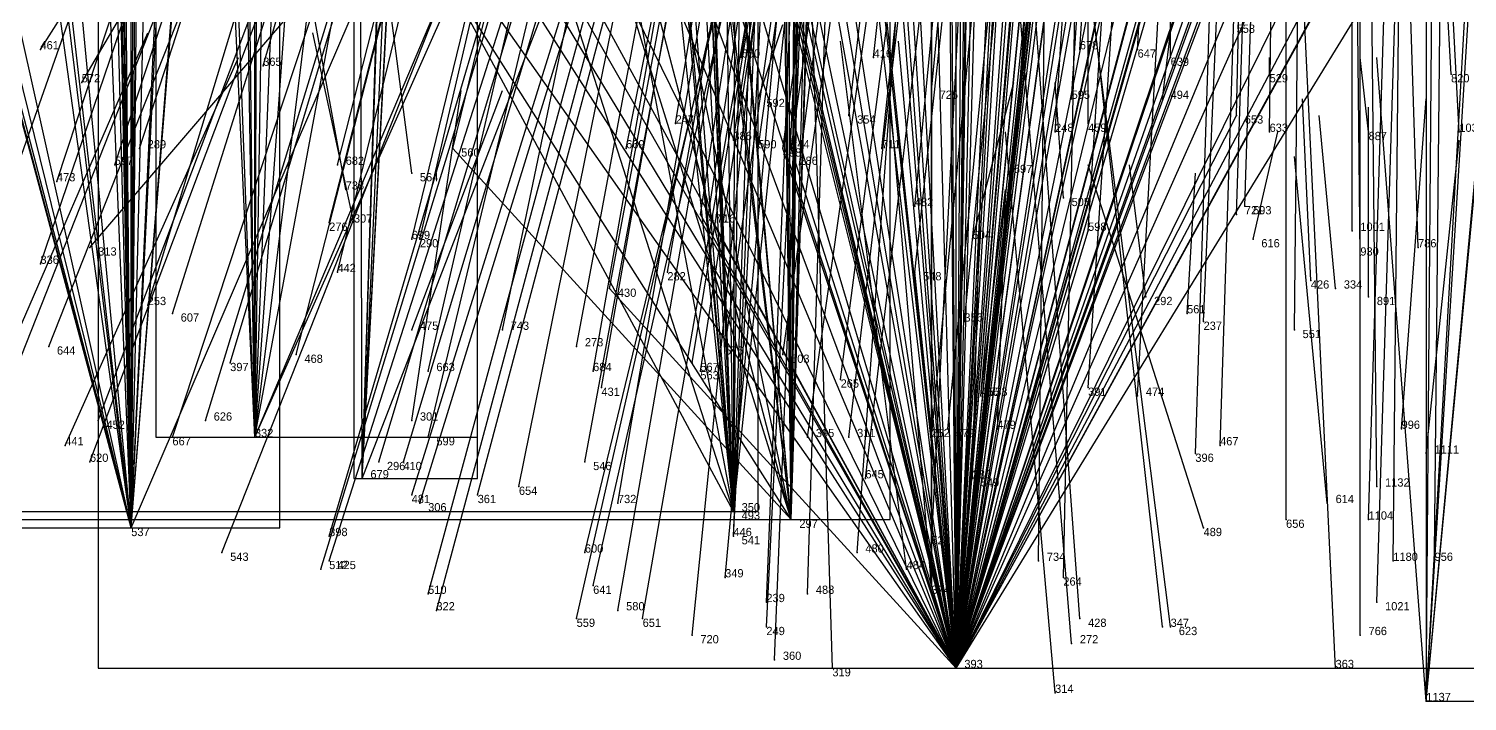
# Model space of a CAD drawing. Extents: x -0.5 to 0.59, y -0.5 to 0.59.
# Drawn here: x -0.1534 to 0.021, y -0.5 to -0.4185 of the extents above; entities that cross this region are included whole.
import ezdxf

# ---------------------------------------------------------------- set-up
doc = ezdxf.new("R2010")
doc.units = 0
for name, color, linetype in [('Clients', 3, 'CONTINUOUS'), ('Facilities', 3, 'CONTINUOUS'), ('Facilities_lines', 3, 'CONTINUOUS'), ('Min_max_boxes', 1, 'CONTINUOUS'), ('Normals', 1, 'CONTINUOUS'), ('Source_points', 5, 'CONTINUOUS'), ('Text', 3, 'CONTINUOUS')]:
    doc.layers.add(name, color=color, linetype=linetype)

msp = doc.modelspace()

# ---------------------------------------------------------------- linework, layer by layer
at = {"layer": 'Clients', "color": 5}
for p in [(-0.007, -0.429, -1.073), (-0.102, -0.433, -1.113), (-0.062, -0.433, -1.094), (-0.061, -0.433, -1.093), (-0.072, -0.441, -1.118), (-0.071, -0.441, -1.117), (-0.025, -0.443, -1.108), (-0.046, -0.448, -1.127), (-0.083, -0.45, -1.144)]:
    msp.add_point(p, dxfattribs=at)
at = {"layer": 'Facilities', "color": 3}
for p in [(-0.152, -0.421, -1.25), (-0.026, -0.421, -1.054), (-0.019, -0.421, -1.054), (-0.125, -0.423, -1.102), (-0.067, -0.422, -1.068), (-0.051, -0.422, -1.062), (-0.015, -0.422, -1.25), (-0.147, -0.425, -1.25), (-0.003, -0.424, -1.25), (0.019, -0.424, -1.061), (-0.065, -0.427, -1.25), (-0.044, -0.426, -1.071), (-0.027, -0.427, -1.069), (-0.016, -0.427, -1.25), (-0.075, -0.43, -1.091), (-0.054, -0.429, -1.081), (-0.025, -0.43, -1.25), (-0.068, -0.432, -1.093), (-0.029, -0.431, -1.079), (-0.003, -0.431, -1.077), (0.009, -0.431, -1.25), (0.02, -0.431, -1.078), (-0.14, -0.433, -1.137), (-0.081, -0.433, -1.101), (-0.065, -0.433, -1.094), (-0.05, -0.433, -1.089), (-0.143, -0.435, -1.145), (-0.116, -0.435, -1.125), (-0.06, -0.435, -1.097), (-0.034, -0.435, -1.092), (-0.15, -0.437, -1.155), (-0.107, -0.436, -1.25), (-0.115, -0.438, -1.25), (-0.028, -0.439, -1.25), (-0.046, -0.44, -1.105), (-0.007, -0.441, -1.102), (-0.006, -0.44, -1.101), (-0.117, -0.442, -1.144), (-0.114, -0.442, -1.25), (-0.107, -0.444, -1.142), (-0.106, -0.444, -1.142), (-0.039, -0.444, -1.25), (-0.005, -0.444, -1.25), (0.007, -0.443, -1.107), (-0.146, -0.445, -1.25), (0.008, -0.446, -1.114), (0.015, -0.445, -1.113), (-0.152, -0.447, -1.18), (-0.116, -0.448, -1.157), (-0.076, -0.448, -1.137), (0.002, -0.449, -1.25), (-0.018, -0.451, -1.25), (0.005, -0.45, -1.25), (0.009, -0.451, -1.25), (-0.139, -0.452, -1.182), (-0.136, -0.453, -1.182), (-0.013, -0.453, -1.25), (-0.107, -0.455, -1.25), (-0.096, -0.455, -1.162), (-0.04, -0.454, -1.139), (-0.011, -0.454, -1.136), (0, -0.455, -1.138), (-0.151, -0.457, -1.204), (-0.121, -0.458, -1.184), (-0.087, -0.457, -1.163), (-0.069, -0.457, -1.156), (-0.062, -0.458, -1.156), (-0.129, -0.459, -1.193), (-0.105, -0.46, -1.178), (-0.085, -0.46, -1.169), (-0.073, -0.459, -1.162), (-0.072, -0.46, -1.165), (-0.084, -0.462, -1.174), (-0.055, -0.461, -1.161), (-0.025, -0.462, -1.157), (-0.038, -0.463, -1.25), (-0.038, -0.463, -1.161), (-0.019, -0.463, -1.158), (-0.145, -0.466, -1.221), (-0.132, -0.466, -1.21), (-0.107, -0.466, -1.25), (-0.042, -0.467, -1.173), (-0.036, -0.467, -1.25), (0.013, -0.467, -1.25), (-0.149, -0.469, -1.25), (-0.136, -0.468, -1.22), (-0.126, -0.468, -1.25), (-0.105, -0.468, -1.2), (-0.059, -0.468, -1.179), (-0.054, -0.468, -1.176), (-0.044, -0.468, -1.174), (-0.009, -0.469, -1.173), (-0.012, -0.47, -1.176), (0.016, -0.47, -1.25), (-0.146, -0.471, -1.232), (-0.111, -0.471, -1.211), (-0.108, -0.471, -1.209), (-0.086, -0.471, -1.198), (-0.039, -0.472, -1.185), (-0.113, -0.473, -1.25), (-0.094, -0.474, -1.209), (-0.052, -0.473, -1.189), (-0.039, -0.473, -1.25), (0.01, -0.474, -1.184), (-0.107, -0.475, -1.219), (-0.106, -0.476, -1.22), (-0.099, -0.475, -1.213), (-0.082, -0.476, -1.207), (0.004, -0.476, -1.25), (-0.068, -0.477, -1.25), (-0.068, -0.477, -1.205), (-0.141, -0.479, -1.249), (-0.061, -0.478, -1.25), (-0.011, -0.479, -1.25), (-0.001, -0.478, -1.195), (0.009, -0.478, -1.195), (-0.117, -0.48, -1.235), (-0.068, -0.48, -1.211), (-0.068, -0.48, -1.212), (-0.044, -0.481, -1.207), (-0.13, -0.482, -1.248), (-0.117, -0.483, -1.244), (-0.086, -0.482, -1.224), (-0.053, -0.482, -1.212), (-0.031, -0.483, -1.21), (0.012, -0.483, -1.207), (0.017, -0.482, -1.207), (-0.118, -0.484, -1.25), (-0.047, -0.484, -1.25), (-0.085, -0.486, -1.25), (-0.069, -0.485, -1.224), (-0.044, -0.486, -1.25), (-0.028, -0.485, -1.215), (-0.105, -0.487, -1.246), (-0.064, -0.488, -1.25), (-0.059, -0.487, -1.226), (0.01, -0.488, -1.221), (-0.104, -0.489, -1.25), (-0.082, -0.489, -1.239), (-0.087, -0.49, -1.246), (-0.079, -0.49, -1.25), (-0.064, -0.491, -1.25), (-0.026, -0.49, -1.227), (-0.016, -0.491, -1.228), (-0.015, -0.491, -1.229), (-0.073, -0.492, -1.244), (-0.027, -0.493, -1.233), (0.008, -0.492, -1.23), (-0.063, -0.495, -1.246), (-0.056, -0.496, -1.249), (-0.041, -0.496, -1.25), (0.005, -0.496, -1.24), (-0.029, -0.499, -1.249), (0.016, -0.5, -1.25)]:
    msp.add_point(p, dxfattribs=at)
at = {"layer": 'Facilities_lines', "color": 3}
for p, q in [((-0.061, -0.478, -1.25), (-0.059, -0.076, -1.25)), ((-0.061, -0.478, -1.25), (-0.049, -0.099, -1.25)), ((-0.113, -0.473, -1.25), (-0.114, -0.121, -1.25)), ((-0.041, -0.496, -1.25), (0.002, -0.124, -1.25)), ((-0.126, -0.468, -1.25), (-0.13, -0.127, -1.25)), ((-0.141, -0.479, -1.249), (-0.141, -0.129, -1.25)), ((-0.061, -0.478, -1.25), (-0.052, -0.128, -1.25)), ((-0.041, -0.496, -1.25), (-0.024, -0.129, -1.25)), ((-0.041, -0.496, -1.25), (-0.001, -0.132, -1.25)), ((-0.068, -0.477, -1.25), (-0.067, -0.135, -1.25)), ((-0.061, -0.478, -1.25), (-0.064, -0.137, -1.25)), ((-0.041, -0.496, -1.25), (-0.006, -0.137, -1.25)), ((-0.041, -0.496, -1.25), (-0.006, -0.138, -1.25)), ((-0.126, -0.468, -1.25), (-0.138, -0.151, -1.25)), ((-0.041, -0.496, -1.25), (0.006, -0.15, -1.25)), ((-0.068, -0.477, -1.25), (-0.085, -0.159, -1.25)), ((-0.113, -0.473, -1.25), (-0.103, -0.165, -1.25)), ((-0.126, -0.468, -1.25), (-0.125, -0.167, -1.25)), ((-0.041, -0.496, -1.25), (-0.004, -0.166, -1.25)), ((-0.044, -0.486, -1.25), (-0.044, -0.169, -1.25)), ((-0.041, -0.496, -1.25), (-0.023, -0.176, -1.25)), ((-0.141, -0.479, -1.249), (-0.14, -0.177, -1.25)), ((-0.113, -0.473, -1.25), (-0.1, -0.18, -1.25)), ((-0.041, -0.496, -1.25), (-0.034, -0.18, -1.25)), ((-0.141, -0.479, -1.249), (-0.139, -0.19, -1.25)), ((-0.068, -0.477, -1.25), (-0.08, -0.191, -1.25)), ((-0.068, -0.477, -1.25), (-0.078, -0.195, -1.25)), ((-0.041, -0.496, -1.25), (-0.01, -0.2, -1.25)), ((-0.141, -0.479, -1.249), (-0.145, -0.202, -1.25)), ((-0.061, -0.478, -1.25), (-0.059, -0.205, -1.25)), ((-0.041, -0.496, -1.25), (-0.039, -0.205, -1.25)), ((-0.126, -0.468, -1.25), (-0.138, -0.208, -1.25)), ((-0.061, -0.478, -1.25), (-0.058, -0.208, -1.25)), ((-0.041, -0.496, -1.25), (-0.005, -0.208, -1.25)), ((-0.113, -0.473, -1.25), (-0.099, -0.211, -1.25)), ((-0.041, -0.496, -1.25), (-0.041, -0.211, -1.25)), ((-0.126, -0.468, -1.25), (-0.122, -0.214, -1.25)), ((-0.068, -0.477, -1.25), (-0.091, -0.214, -1.25)), ((-0.068, -0.477, -1.25), (-0.078, -0.214, -1.25)), ((-0.041, -0.496, -1.25), (-0.037, -0.214, -1.25)), ((-0.061, -0.478, -1.25), (-0.053, -0.215, -1.25)), ((0.016, -0.5, -1.25), (0.032, -0.215, -1.25)), ((-0.126, -0.468, -1.25), (-0.126, -0.217, -1.25)), ((-0.113, -0.473, -1.25), (-0.105, -0.217, -1.25)), ((-0.068, -0.477, -1.25), (-0.079, -0.218, -1.25)), ((-0.061, -0.478, -1.25), (-0.062, -0.218, -1.25)), ((-0.126, -0.468, -1.25), (-0.13, -0.222, -1.25)), ((0.016, -0.5, -1.25), (0.033, -0.223, -1.25)), ((-0.041, -0.496, -1.25), (-0.035, -0.225, -1.25)), ((-0.141, -0.479, -1.249), (-0.146, -0.227, -1.25)), ((-0.113, -0.473, -1.25), (-0.1, -0.227, -1.25)), ((-0.141, -0.479, -1.249), (-0.151, -0.229, -1.25)), ((-0.068, -0.477, -1.25), (-0.087, -0.229, -1.25)), ((-0.068, -0.477, -1.25), (-0.065, -0.229, -1.25)), ((-0.041, -0.496, -1.25), (-0.041, -0.231, -1.25)), ((0.016, -0.5, -1.25), (0.041, -0.231, -1.25)), ((-0.126, -0.468, -1.25), (-0.109, -0.232, -1.25)), ((-0.068, -0.477, -1.25), (-0.071, -0.235, -1.25)), ((-0.141, -0.479, -1.249), (-0.141, -0.237, -1.25)), ((-0.068, -0.477, -1.25), (-0.09, -0.236, -1.25)), ((-0.141, -0.479, -1.249), (-0.144, -0.24, -1.25)), ((-0.126, -0.468, -1.25), (-0.117, -0.239, -1.25)), ((-0.068, -0.477, -1.25), (-0.093, -0.24, -1.25)), ((-0.141, -0.479, -1.249), (-0.13, -0.241, -1.25)), ((0.016, -0.5, -1.25), (0.04, -0.246, -1.25)), ((-0.141, -0.479, -1.249), (-0.123, -0.249, -1.25)), ((-0.061, -0.478, -1.25), (-0.058, -0.249, -1.25)), ((0.016, -0.5, -1.25), (0.018, -0.248, -1.25)), ((-0.126, -0.468, -1.25), (-0.099, -0.251, -1.25)), ((-0.141, -0.479, -1.249), (-0.123, -0.254, -1.25)), ((-0.141, -0.479, -1.249), (-0.145, -0.256, -1.25)), ((-0.141, -0.479, -1.249), (-0.13, -0.256, -1.25)), ((-0.061, -0.478, -1.25), (-0.081, -0.256, -1.25)), ((-0.041, -0.496, -1.25), (0, -0.255, -1.25)), ((-0.061, -0.478, -1.25), (-0.081, -0.261, -1.25)), ((-0.041, -0.496, -1.25), (-0.024, -0.26, -1.25)), ((-0.141, -0.479, -1.249), (-0.143, -0.263, -1.25)), ((-0.141, -0.479, -1.249), (-0.136, -0.267, -1.25)), ((-0.041, -0.496, -1.25), (-0.043, -0.267, -1.25)), ((-0.068, -0.477, -1.25), (-0.107, -0.27, -1.25)), ((-0.061, -0.478, -1.25), (-0.104, -0.269, -1.25)), ((-0.041, -0.496, -1.25), (0.019, -0.269, -1.25)), ((-0.041, -0.496, -1.25), (-0.027, -0.27, -1.25)), ((-0.041, -0.496, -1.25), (0.008, -0.27, -1.25)), ((-0.061, -0.478, -1.25), (-0.086, -0.272, -1.25)), ((-0.061, -0.478, -1.25), (-0.085, -0.272, -1.25)), ((-0.041, -0.496, -1.25), (-0.065, -0.271, -1.25)), ((-0.041, -0.496, -1.25), (-0.002, -0.277, -1.25)), ((-0.141, -0.479, -1.249), (-0.139, -0.279, -1.25)), ((-0.041, -0.496, -1.25), (0.035, -0.279, -1.25)), ((-0.041, -0.496, -1.25), (0.031, -0.281, -1.25)), ((-0.041, -0.496, -1.25), (0.039, -0.282, -1.25)), ((-0.041, -0.496, -1.25), (-0.077, -0.283, -1.25)), ((-0.041, -0.496, -1.25), (-0.03, -0.285, -1.25)), ((-0.141, -0.479, -1.249), (-0.184, -0.286, -1.25)), ((-0.141, -0.479, -1.249), (-0.146, -0.287, -1.25)), ((-0.068, -0.477, -1.25), (-0.129, -0.287, -1.25)), ((-0.041, -0.496, -1.25), (0.046, -0.286, -1.25)), ((-0.041, -0.496, -1.25), (0.038, -0.287, -1.25)), ((-0.041, -0.496, -1.25), (-0.025, -0.289, -1.25)), ((-0.141, -0.479, -1.249), (-0.159, -0.291, -1.25)), ((-0.041, -0.496, -1.25), (-0.09, -0.291, -1.25)), ((-0.041, -0.496, -1.25), (0.034, -0.29, -1.25)), ((-0.141, -0.479, -1.249), (-0.191, -0.292, -1.25)), ((-0.141, -0.479, -1.249), (-0.164, -0.292, -1.25)), ((-0.041, -0.496, -1.25), (0.003, -0.292, -1.25)), ((-0.041, -0.496, -1.25), (0.05, -0.292, -1.25)), ((-0.041, -0.496, -1.25), (-0.052, -0.294, -1.25)), ((-0.041, -0.496, -1.25), (-0.087, -0.296, -1.25)), ((-0.141, -0.479, -1.249), (-0.162, -0.297, -1.25)), ((-0.041, -0.496, -1.25), (-0.001, -0.297, -1.25)), ((-0.141, -0.479, -1.249), (-0.166, -0.299, -1.25)), ((-0.061, -0.478, -1.25), (-0.108, -0.299, -1.25)), ((-0.041, -0.496, -1.25), (-0.011, -0.3, -1.25)), ((-0.041, -0.496, -1.25), (-0.038, -0.301, -1.25)), ((-0.041, -0.496, -1.25), (-0.076, -0.303, -1.25)), ((-0.041, -0.496, -1.25), (0.013, -0.302, -1.25)), ((-0.041, -0.496, -1.25), (-0.019, -0.304, -1.25)), ((-0.041, -0.496, -1.25), (0.023, -0.306, -1.25)), ((-0.141, -0.479, -1.249), (-0.186, -0.307, -1.25)), ((-0.061, -0.478, -1.25), (-0.114, -0.308, -1.25)), ((-0.041, -0.496, -1.25), (-0.097, -0.308, -1.25)), ((-0.041, -0.496, -1.25), (-0.07, -0.308, -1.25)), ((-0.041, -0.496, -1.25), (0.005, -0.307, -1.25)), ((-0.041, -0.496, -1.25), (-0.086, -0.31, -1.25)), ((-0.041, -0.496, -1.25), (-0.041, -0.309, -1.25)), ((-0.041, -0.496, -1.25), (-0.021, -0.312, -1.25)), ((-0.068, -0.477, -1.25), (-0.156, -0.313, -1.25)), ((-0.041, -0.496, -1.25), (-0.061, -0.313, -1.25)), ((-0.041, -0.496, -1.25), (-0.101, -0.314, -1.25)), ((-0.041, -0.496, -1.25), (-0.012, -0.314, -1.25)), ((-0.041, -0.496, -1.25), (-0.026, -0.315, -1.25)), ((-0.041, -0.496, -1.25), (-0.108, -0.316, -1.25)), ((-0.041, -0.496, -1.25), (0.057, -0.317, -1.25)), ((-0.041, -0.496, -1.25), (-0.036, -0.318, -1.25)), ((-0.041, -0.496, -1.25), (-0.02, -0.319, -1.25)), ((-0.041, -0.496, -1.25), (-0.115, -0.32, -1.25)), ((-0.041, -0.496, -1.25), (-0.078, -0.32, -1.25)), ((-0.041, -0.496, -1.25), (-0.054, -0.322, -1.25)), ((-0.041, -0.496, -1.25), (-0.039, -0.322, -1.25)), ((-0.141, -0.479, -1.249), (-0.183, -0.323, -1.25)), ((-0.041, -0.496, -1.25), (-0.084, -0.324, -1.25)), ((-0.041, -0.496, -1.25), (-0.042, -0.324, -1.25)), ((-0.041, -0.496, -1.25), (0.053, -0.324, -1.25)), ((-0.061, -0.478, -1.25), (-0.158, -0.325, -1.25)), ((-0.041, -0.496, -1.25), (0.064, -0.325, -1.25)), ((-0.041, -0.496, -1.25), (-0.018, -0.327, -1.25)), ((-0.141, -0.479, -1.249), (-0.178, -0.329, -1.25)), ((-0.041, -0.496, -1.25), (0.046, -0.331, -1.25)), ((-0.041, -0.496, -1.25), (0.006, -0.331, -1.25)), ((-0.041, -0.496, -1.25), (-0.134, -0.333, -1.25)), ((-0.041, -0.496, -1.25), (-0.081, -0.333, -1.25)), ((-0.041, -0.496, -1.25), (0.017, -0.335, -1.25)), ((-0.041, -0.496, -1.25), (-0.127, -0.338, -1.25)), ((-0.041, -0.496, -1.25), (-0.119, -0.337, -1.25)), ((-0.041, -0.496, -1.25), (-0.136, -0.339, -1.25)), ((-0.041, -0.496, -1.25), (-0.051, -0.343, -1.25)), ((-0.041, -0.496, -1.25), (-0.007, -0.343, -1.25)), ((-0.041, -0.496, -1.25), (-0.075, -0.344, -1.25)), ((-0.041, -0.496, -1.25), (0.034, -0.344, -1.25)), ((-0.041, -0.496, -1.25), (-0.145, -0.348, -1.25)), ((-0.041, -0.496, -1.25), (-0.053, -0.348, -1.25)), ((-0.041, -0.496, -1.25), (-0.135, -0.349, -1.25)), ((-0.041, -0.496, -1.25), (0.002, -0.349, -1.25)), ((-0.041, -0.496, -1.25), (-0.041, -0.35, -1.25)), ((-0.041, -0.496, -1.25), (-0.058, -0.352, -1.25)), ((-0.041, -0.496, -1.25), (-0.045, -0.352, -1.25)), ((-0.041, -0.496, -1.25), (-0.007, -0.368, -1.25)), ((-0.041, -0.496, -1.25), (-0.007, -0.376, -1.25)), ((-0.126, -0.468, -1.25), (-0.116, -0.414, -1.074)), ((-0.126, -0.468, -1.25), (-0.104, -0.416, -1.072)), ((-0.041, -0.496, -1.25), (-0.007, -0.429, -1.073)), ((-0.061, -0.478, -1.25), (-0.102, -0.433, -1.113)), ((-0.041, -0.496, -1.25), (-0.062, -0.433, -1.094)), ((-0.041, -0.496, -1.25), (-0.061, -0.433, -1.093)), ((-0.041, -0.496, -1.25), (-0.072, -0.441, -1.118)), ((-0.041, -0.496, -1.25), (-0.071, -0.441, -1.117)), ((-0.041, -0.496, -1.25), (-0.025, -0.443, -1.108)), ((-0.041, -0.496, -1.25), (-0.046, -0.448, -1.127)), ((-0.041, -0.496, -1.25), (-0.083, -0.45, -1.144))]:
    msp.add_line(p, q, dxfattribs=at)
at = {"layer": 'Min_max_boxes', "color": 1}
for p, q in [((-0.049, -0.478, -1.25), (-0.049, -0.076, -1.25)), ((-0.049, -0.478, -1.113), (-0.049, -0.076, -1.113)), ((-0.114, -0.121, -1.25), (-0.114, -0.473, -1.25)), ((-0.114, -0.121, -1.25), (-0.114, -0.473, -1.25)), ((-0.099, -0.473, -1.25), (-0.099, -0.121, -1.25)), ((-0.099, -0.473, -1.25), (-0.099, -0.121, -1.25)), ((-0.145, -0.124, -1.25), (-0.145, -0.496, -1.25)), ((-0.145, -0.124, -1.073), (-0.145, -0.496, -1.073)), ((-0.138, -0.127, -1.25), (-0.138, -0.468, -1.25)), ((-0.138, -0.127, -1.072), (-0.138, -0.468, -1.072)), ((-0.099, -0.468, -1.25), (-0.099, -0.127, -1.25)), ((-0.099, -0.468, -1.072), (-0.099, -0.127, -1.072)), ((-0.123, -0.479, -1.25), (-0.123, -0.129, -1.25)), ((-0.123, -0.479, -1.249), (-0.123, -0.129, -1.249)), ((-0.065, -0.477, -1.25), (-0.065, -0.135, -1.25)), ((-0.065, -0.477, -1.25), (-0.065, -0.135, -1.25)), ((-0.044, -0.486, -1.25), (-0.044, -0.169, -1.25)), ((-0.044, -0.169, -1.25), (-0.044, -0.486, -1.25)), ((-0.044, -0.486, -1.25), (-0.044, -0.169, -1.25)), ((-0.044, -0.169, -1.25), (-0.044, -0.486, -1.25)), ((0.016, -0.215, -1.25), (0.016, -0.5, -1.25)), ((0.016, -0.215, -1.25), (0.016, -0.5, -1.25)), ((-0.138, -0.468, -1.25), (-0.099, -0.468, -1.25)), ((-0.138, -0.468, -1.072), (-0.099, -0.468, -1.072)), ((-0.138, -0.468, -1.25), (-0.138, -0.468, -1.072)), ((-0.099, -0.468, -1.25), (-0.099, -0.468, -1.072)), ((-0.114, -0.473, -1.25), (-0.099, -0.473, -1.25)), ((-0.114, -0.473, -1.25), (-0.099, -0.473, -1.25)), ((-0.114, -0.473, -1.25), (-0.114, -0.473, -1.25)), ((-0.099, -0.473, -1.25), (-0.099, -0.473, -1.25)), ((-0.156, -0.477, -1.25), (-0.065, -0.477, -1.25)), ((-0.156, -0.477, -1.25), (-0.065, -0.477, -1.25)), ((-0.065, -0.477, -1.25), (-0.065, -0.477, -1.25)), ((-0.191, -0.479, -1.25), (-0.123, -0.479, -1.25)), ((-0.191, -0.479, -1.249), (-0.123, -0.479, -1.249)), ((-0.158, -0.478, -1.25), (-0.049, -0.478, -1.25)), ((-0.158, -0.478, -1.113), (-0.049, -0.478, -1.113)), ((-0.123, -0.479, -1.25), (-0.123, -0.479, -1.249)), ((-0.049, -0.478, -1.25), (-0.049, -0.478, -1.113)), ((-0.044, -0.486, -1.25), (-0.044, -0.486, -1.25)), ((-0.044, -0.486, -1.25), (-0.044, -0.486, -1.25)), ((-0.044, -0.486, -1.25), (-0.044, -0.486, -1.25)), ((-0.044, -0.486, -1.25), (-0.044, -0.486, -1.25)), ((-0.145, -0.496, -1.25), (0.064, -0.496, -1.25)), ((-0.145, -0.496, -1.073), (0.064, -0.496, -1.073)), ((-0.145, -0.496, -1.25), (-0.145, -0.496, -1.073)), ((0.016, -0.5, -1.25), (0.041, -0.5, -1.25)), ((0.016, -0.5, -1.25), (0.041, -0.5, -1.25)), ((0.016, -0.5, -1.25), (0.016, -0.5, -1.25))]:
    msp.add_line(p, q, dxfattribs=at)
at = {"layer": 'Normals', "color": 1}
for p, q in [((-0.026, -0.421, -1.054), (-0.02, -0.328, -1.092)), ((-0.019, -0.421, -1.054), (-0.014, -0.329, -1.092)), ((-0.067, -0.422, -1.068), (-0.054, -0.33, -1.106)), ((-0.051, -0.422, -1.062), (-0.041, -0.33, -1.1)), ((0.019, -0.424, -1.061), (0.014, -0.331, -1.098)), ((-0.125, -0.423, -1.102), (-0.099, -0.333, -1.139)), ((-0.044, -0.426, -1.071), (-0.035, -0.334, -1.109)), ((-0.027, -0.427, -1.069), (-0.021, -0.334, -1.106)), ((-0.007, -0.429, -1.073), (-0.005, -0.336, -1.109)), ((-0.075, -0.43, -1.091), (-0.06, -0.338, -1.128)), ((-0.054, -0.429, -1.081), (-0.043, -0.337, -1.119)), ((-0.029, -0.431, -1.079), (-0.023, -0.338, -1.117)), ((-0.003, -0.431, -1.077), (-0.002, -0.338, -1.114)), ((0.02, -0.431, -1.078), (0.015, -0.338, -1.115)), ((-0.068, -0.432, -1.093), (-0.054, -0.34, -1.13)), ((-0.05, -0.433, -1.089), (-0.04, -0.34, -1.126)), ((-0.065, -0.433, -1.094), (-0.052, -0.341, -1.131)), ((-0.062, -0.433, -1.094), (-0.049, -0.341, -1.131)), ((-0.061, -0.433, -1.093), (-0.048, -0.341, -1.13)), ((-0.102, -0.433, -1.113), (-0.08, -0.343, -1.15)), ((-0.081, -0.433, -1.101), (-0.063, -0.342, -1.139)), ((-0.06, -0.435, -1.097), (-0.048, -0.343, -1.134)), ((-0.034, -0.435, -1.092), (-0.027, -0.343, -1.129)), ((-0.14, -0.433, -1.137), (-0.111, -0.344, -1.174)), ((-0.116, -0.435, -1.125), (-0.093, -0.345, -1.162)), ((-0.143, -0.435, -1.145), (-0.114, -0.347, -1.182)), ((-0.046, -0.44, -1.105), (-0.037, -0.347, -1.142)), ((-0.006, -0.44, -1.101), (-0.003, -0.347, -1.138)), ((-0.007, -0.441, -1.102), (-0.004, -0.348, -1.138)), ((-0.15, -0.437, -1.155), (-0.121, -0.349, -1.193)), ((-0.072, -0.441, -1.118), (-0.058, -0.35, -1.155)), ((-0.071, -0.441, -1.117), (-0.057, -0.349, -1.154)), ((-0.025, -0.443, -1.108), (-0.019, -0.35, -1.145)), ((0.007, -0.443, -1.107), (0.007, -0.35, -1.144)), ((-0.117, -0.442, -1.144), (-0.094, -0.352, -1.181)), ((0.015, -0.445, -1.113), (0.012, -0.352, -1.149)), ((0.008, -0.446, -1.114), (0.007, -0.353, -1.151)), ((-0.107, -0.444, -1.142), (-0.085, -0.354, -1.179)), ((-0.106, -0.444, -1.142), (-0.085, -0.354, -1.18)), ((-0.076, -0.448, -1.137), (-0.06, -0.357, -1.174)), ((-0.046, -0.448, -1.127), (-0.036, -0.356, -1.164)), ((-0.16, -0.45, -1.195), (-0.128, -0.359, -1.218)), ((-0.152, -0.447, -1.18), (-0.122, -0.359, -1.217)), ((-0.116, -0.448, -1.157), (-0.094, -0.358, -1.194)), ((-0.083, -0.45, -1.144), (-0.066, -0.359, -1.181)), ((-0.04, -0.454, -1.139), (-0.031, -0.362, -1.176)), ((-0.011, -0.454, -1.136), (-0.007, -0.361, -1.173)), ((0, -0.455, -1.138), (0.001, -0.362, -1.175)), ((-0.139, -0.452, -1.182), (-0.112, -0.363, -1.218)), ((-0.136, -0.453, -1.182), (-0.108, -0.364, -1.219)), ((-0.096, -0.455, -1.162), (-0.077, -0.364, -1.2)), ((-0.151, -0.457, -1.204), (-0.115, -0.366, -1.225)), ((-0.087, -0.457, -1.163), (-0.07, -0.366, -1.2)), ((-0.069, -0.457, -1.156), (-0.056, -0.365, -1.193)), ((-0.062, -0.458, -1.156), (-0.049, -0.367, -1.194)), ((-0.129, -0.459, -1.193), (-0.102, -0.369, -1.225)), ((-0.121, -0.458, -1.184), (-0.098, -0.368, -1.222)), ((-0.105, -0.46, -1.178), (-0.084, -0.369, -1.216)), ((-0.085, -0.46, -1.169), (-0.069, -0.369, -1.207)), ((-0.073, -0.459, -1.162), (-0.058, -0.368, -1.2)), ((-0.072, -0.46, -1.165), (-0.058, -0.369, -1.203)), ((-0.055, -0.461, -1.161), (-0.043, -0.369, -1.199)), ((-0.132, -0.466, -1.21), (-0.103, -0.371, -1.225)), ((-0.084, -0.462, -1.174), (-0.068, -0.371, -1.211)), ((-0.038, -0.463, -1.161), (-0.03, -0.37, -1.198)), ((-0.025, -0.462, -1.157), (-0.019, -0.37, -1.194)), ((-0.019, -0.463, -1.158), (-0.014, -0.37, -1.195)), ((-0.145, -0.466, -1.221), (-0.11, -0.373, -1.224)), ((-0.136, -0.468, -1.22), (-0.105, -0.374, -1.227)), ((-0.105, -0.468, -1.2), (-0.083, -0.376, -1.231)), ((-0.059, -0.468, -1.179), (-0.046, -0.376, -1.216)), ((-0.054, -0.468, -1.176), (-0.043, -0.375, -1.213)), ((-0.044, -0.468, -1.174), (-0.035, -0.375, -1.211)), ((-0.042, -0.467, -1.173), (-0.033, -0.375, -1.21)), ((-0.009, -0.469, -1.173), (-0.006, -0.376, -1.21)), ((0.01, -0.474, -1.184), (0.009, -0.376, -1.207)), ((-0.146, -0.471, -1.232), (-0.111, -0.378, -1.222)), ((-0.111, -0.471, -1.211), (-0.083, -0.378, -1.234)), ((-0.108, -0.471, -1.209), (-0.08, -0.378, -1.231)), ((-0.039, -0.472, -1.185), (-0.031, -0.378, -1.217)), ((-0.012, -0.47, -1.176), (-0.009, -0.378, -1.214)), ((-0.113, -0.473, -1.25), (-0.077, -0.38, -1.242)), ((-0.094, -0.474, -1.209), (-0.075, -0.38, -1.237)), ((-0.086, -0.471, -1.198), (-0.069, -0.379, -1.231)), ((-0.052, -0.473, -1.189), (-0.041, -0.38, -1.224)), ((-0.001, -0.478, -1.195), (-0.001, -0.379, -1.208)), ((0.009, -0.478, -1.195), (0.012, -0.379, -1.208)), ((-0.099, -0.475, -1.213), (-0.074, -0.381, -1.236)), ((-0.107, -0.475, -1.219), (-0.078, -0.382, -1.237)), ((-0.106, -0.476, -1.22), (-0.077, -0.382, -1.238)), ((-0.082, -0.476, -1.207), (-0.066, -0.382, -1.239)), ((-0.068, -0.477, -1.205), (-0.058, -0.382, -1.235)), ((0.012, -0.483, -1.207), (0.013, -0.383, -1.207)), ((0.017, -0.482, -1.207), (0.018, -0.383, -1.207)), ((-0.117, -0.48, -1.235), (-0.089, -0.385, -1.247)), ((-0.068, -0.48, -1.211), (-0.063, -0.384, -1.238)), ((-0.068, -0.48, -1.212), (-0.064, -0.384, -1.239)), ((-0.044, -0.481, -1.207), (-0.039, -0.384, -1.232)), ((-0.031, -0.483, -1.21), (-0.03, -0.385, -1.228)), ((-0.086, -0.482, -1.224), (-0.063, -0.387, -1.244)), ((-0.053, -0.482, -1.212), (-0.046, -0.386, -1.238)), ((-0.028, -0.485, -1.215), (-0.026, -0.386, -1.228)), ((-0.069, -0.485, -1.224), (-0.06, -0.388, -1.246)), ((-0.068, -0.477, -1.25), (-0.065, -0.388, -1.204)), ((-0.118, -0.484, -1.25), (-0.089, -0.389, -1.26)), ((-0.117, -0.483, -1.244), (-0.087, -0.389, -1.252)), ((-0.085, -0.486, -1.25), (-0.063, -0.389, -1.253)), ((-0.064, -0.488, -1.25), (-0.06, -0.389, -1.237)), ((-0.059, -0.487, -1.226), (-0.056, -0.389, -1.248)), ((0.01, -0.488, -1.221), (0.013, -0.39, -1.204)), ((-0.13, -0.482, -1.248), (-0.094, -0.391, -1.228)), ((-0.105, -0.487, -1.246), (-0.079, -0.391, -1.253)), ((-0.104, -0.489, -1.25), (-0.078, -0.392, -1.257)), ((-0.082, -0.489, -1.239), (-0.065, -0.391, -1.25)), ((-0.079, -0.49, -1.25), (-0.062, -0.392, -1.25)), ((-0.064, -0.491, -1.25), (-0.059, -0.391, -1.253)), ((-0.159, -0.47, -1.239), (-0.129, -0.394, -1.181)), ((-0.087, -0.49, -1.246), (-0.065, -0.393, -1.248)), ((-0.073, -0.492, -1.244), (-0.063, -0.393, -1.253)), ((-0.061, -0.478, -1.25), (-0.062, -0.393, -1.197)), ((-0.016, -0.491, -1.228), (-0.027, -0.393, -1.214)), ((-0.063, -0.495, -1.246), (-0.059, -0.395, -1.251)), ((-0.027, -0.493, -1.233), (-0.035, -0.395, -1.213)), ((-0.026, -0.49, -1.227), (-0.033, -0.395, -1.199)), ((0.008, -0.492, -1.23), (0.008, -0.395, -1.204)), ((-0.015, -0.491, -1.229), (-0.027, -0.396, -1.204)), ((-0.152, -0.421, -1.25), (-0.138, -0.399, -1.154)), ((-0.056, -0.496, -1.249), (-0.059, -0.398, -1.233)), ((-0.141, -0.479, -1.249), (-0.107, -0.4, -1.199)), ((-0.147, -0.425, -1.25), (-0.134, -0.403, -1.153)), ((-0.107, -0.436, -1.25), (-0.11, -0.413, -1.153)), ((0.005, -0.496, -1.24), (0.001, -0.412, -1.186)), ((-0.126, -0.468, -1.25), (-0.102, -0.414, -1.169)), ((-0.115, -0.438, -1.25), (-0.119, -0.416, -1.152)), ((-0.015, -0.422, -1.25), (-0.015, -0.416, -1.15)), ((-0.146, -0.445, -1.25), (-0.122, -0.417, -1.157)), ((-0.065, -0.427, -1.25), (-0.062, -0.418, -1.15)), ((-0.025, -0.43, -1.25), (-0.025, -0.417, -1.151)), ((-0.162, -0.472, -1.246), (-0.139, -0.419, -1.165)), ((-0.114, -0.442, -1.25), (-0.119, -0.419, -1.153)), ((-0.047, -0.484, -1.25), (-0.055, -0.42, -1.173)), ((-0.041, -0.496, -1.25), (-0.048, -0.42, -1.185)), ((-0.016, -0.427, -1.25), (-0.015, -0.419, -1.15)), ((-0.149, -0.469, -1.25), (-0.128, -0.422, -1.164)), ((-0.003, -0.424, -1.25), (-0.003, -0.422, -1.15)), ((0.009, -0.431, -1.25), (0.008, -0.422, -1.151)), ((0.016, -0.5, -1.25), (0.01, -0.422, -1.188)), ((-0.039, -0.444, -1.25), (-0.034, -0.425, -1.152)), ((-0.028, -0.439, -1.25), (-0.029, -0.425, -1.151)), ((-0.107, -0.466, -1.25), (-0.101, -0.426, -1.158)), ((-0.107, -0.455, -1.25), (-0.096, -0.426, -1.155)), ((-0.044, -0.486, -1.25), (-0.049, -0.427, -1.17)), ((0.002, -0.449, -1.25), (0.001, -0.427, -1.153)), ((0.013, -0.467, -1.25), (0.016, -0.427, -1.158)), ((0.009, -0.451, -1.25), (0.009, -0.428, -1.153)), ((0.005, -0.45, -1.25), (0.003, -0.429, -1.152)), ((-0.029, -0.499, -1.249), (-0.035, -0.431, -1.175)), ((-0.005, -0.444, -1.25), (-0.002, -0.431, -1.151)), ((0.016, -0.47, -1.25), (0.02, -0.432, -1.157)), ((0.004, -0.476, -1.25), (0, -0.434, -1.159)), ((-0.011, -0.479, -1.25), (-0.025, -0.435, -1.161)), ((-0.018, -0.451, -1.25), (-0.02, -0.435, -1.151)), ((-0.039, -0.473, -1.25), (-0.038, -0.437, -1.157)), ((-0.013, -0.453, -1.25), (-0.012, -0.436, -1.151)), ((-0.038, -0.463, -1.25), (-0.035, -0.438, -1.153)), ((-0.036, -0.467, -1.25), (-0.035, -0.439, -1.154))]:
    msp.add_line(p, q, dxfattribs=at)
at = {"layer": 'Source_points', "color": 5}
for p in [(-0.152, -0.421, -1.25), (-0.026, -0.421, -1.054), (-0.019, -0.421, -1.054), (-0.125, -0.423, -1.102), (-0.067, -0.422, -1.068), (-0.051, -0.422, -1.062), (-0.015, -0.422, -1.25), (-0.147, -0.425, -1.25), (-0.003, -0.424, -1.25), (0.019, -0.424, -1.061), (-0.065, -0.427, -1.25), (-0.044, -0.426, -1.071), (-0.027, -0.427, -1.069), (-0.016, -0.427, -1.25), (-0.075, -0.43, -1.091), (-0.054, -0.429, -1.081), (-0.025, -0.43, -1.25), (-0.007, -0.429, -1.073), (-0.068, -0.432, -1.093), (-0.029, -0.431, -1.079), (-0.003, -0.431, -1.077), (0.009, -0.431, -1.25), (0.02, -0.431, -1.078), (-0.14, -0.433, -1.137), (-0.102, -0.433, -1.113), (-0.081, -0.433, -1.101), (-0.065, -0.433, -1.094), (-0.062, -0.433, -1.094), (-0.061, -0.433, -1.093), (-0.05, -0.433, -1.089), (-0.143, -0.435, -1.145), (-0.116, -0.435, -1.125), (-0.06, -0.435, -1.097), (-0.034, -0.435, -1.092), (-0.15, -0.437, -1.155), (-0.107, -0.436, -1.25), (-0.115, -0.438, -1.25), (-0.028, -0.439, -1.25), (-0.072, -0.441, -1.118), (-0.071, -0.441, -1.117), (-0.046, -0.44, -1.105), (-0.007, -0.441, -1.102), (-0.006, -0.44, -1.101), (-0.117, -0.442, -1.144), (-0.114, -0.442, -1.25), (-0.107, -0.444, -1.142), (-0.106, -0.444, -1.142), (-0.039, -0.444, -1.25), (-0.025, -0.443, -1.108), (-0.005, -0.444, -1.25), (0.007, -0.443, -1.107), (-0.146, -0.445, -1.25), (0.008, -0.446, -1.114), (0.015, -0.445, -1.113), (-0.152, -0.447, -1.18), (-0.116, -0.448, -1.157), (-0.076, -0.448, -1.137), (-0.046, -0.448, -1.127), (0.002, -0.449, -1.25), (-0.083, -0.45, -1.144), (-0.018, -0.451, -1.25), (0.005, -0.45, -1.25), (0.009, -0.451, -1.25), (-0.139, -0.452, -1.182), (-0.136, -0.453, -1.182), (-0.013, -0.453, -1.25), (-0.107, -0.455, -1.25), (-0.096, -0.455, -1.162), (-0.04, -0.454, -1.139), (-0.011, -0.454, -1.136), (0, -0.455, -1.138), (-0.151, -0.457, -1.204), (-0.121, -0.458, -1.184), (-0.087, -0.457, -1.163), (-0.069, -0.457, -1.156), (-0.062, -0.458, -1.156), (-0.129, -0.459, -1.193), (-0.105, -0.46, -1.178), (-0.085, -0.46, -1.169), (-0.073, -0.459, -1.162), (-0.072, -0.46, -1.165), (-0.084, -0.462, -1.174), (-0.055, -0.461, -1.161), (-0.025, -0.462, -1.157), (-0.038, -0.463, -1.25), (-0.038, -0.463, -1.161), (-0.019, -0.463, -1.158), (-0.145, -0.466, -1.221), (-0.132, -0.466, -1.21), (-0.107, -0.466, -1.25), (-0.042, -0.467, -1.173), (-0.036, -0.467, -1.25), (0.013, -0.467, -1.25), (-0.149, -0.469, -1.25), (-0.136, -0.468, -1.22), (-0.126, -0.468, -1.25), (-0.105, -0.468, -1.2), (-0.059, -0.468, -1.179), (-0.054, -0.468, -1.176), (-0.044, -0.468, -1.174), (-0.009, -0.469, -1.173), (-0.012, -0.47, -1.176), (0.016, -0.47, -1.25), (-0.146, -0.471, -1.232), (-0.111, -0.471, -1.211), (-0.108, -0.471, -1.209), (-0.086, -0.471, -1.198), (-0.039, -0.472, -1.185), (-0.113, -0.473, -1.25), (-0.094, -0.474, -1.209), (-0.052, -0.473, -1.189), (-0.039, -0.473, -1.25), (0.01, -0.474, -1.184), (-0.107, -0.475, -1.219), (-0.106, -0.476, -1.22), (-0.099, -0.475, -1.213), (-0.082, -0.476, -1.207), (0.004, -0.476, -1.25), (-0.068, -0.477, -1.25), (-0.068, -0.477, -1.205), (-0.141, -0.479, -1.249), (-0.061, -0.478, -1.25), (-0.011, -0.479, -1.25), (-0.001, -0.478, -1.195), (0.009, -0.478, -1.195), (-0.117, -0.48, -1.235), (-0.068, -0.48, -1.211), (-0.068, -0.48, -1.212), (-0.044, -0.481, -1.207), (-0.13, -0.482, -1.248), (-0.117, -0.483, -1.244), (-0.086, -0.482, -1.224), (-0.053, -0.482, -1.212), (-0.031, -0.483, -1.21), (0.012, -0.483, -1.207), (0.017, -0.482, -1.207), (-0.118, -0.484, -1.25), (-0.047, -0.484, -1.25), (-0.085, -0.486, -1.25), (-0.069, -0.485, -1.224), (-0.044, -0.486, -1.25), (-0.028, -0.485, -1.215), (-0.105, -0.487, -1.246), (-0.064, -0.488, -1.25), (-0.059, -0.487, -1.226), (0.01, -0.488, -1.221), (-0.104, -0.489, -1.25), (-0.082, -0.489, -1.239), (-0.087, -0.49, -1.246), (-0.079, -0.49, -1.25), (-0.064, -0.491, -1.25), (-0.026, -0.49, -1.227), (-0.016, -0.491, -1.228), (-0.015, -0.491, -1.229), (-0.073, -0.492, -1.244), (-0.027, -0.493, -1.233), (0.008, -0.492, -1.23), (-0.063, -0.495, -1.246), (-0.056, -0.496, -1.249), (-0.041, -0.496, -1.25), (0.005, -0.496, -1.24), (-0.029, -0.499, -1.249), (0.016, -0.5, -1.25)]:
    msp.add_point(p, dxfattribs=at)

# ---------------------------------------------------------------- texts
at = {"layer": 'Text', "color": 3}
for s, p in [('558', (-0.007, -0.419, -1.046)), ('461', (-0.152, -0.421, -1.25)), ('678', (-0.026, -0.421, -1.054)), ('365', (-0.125, -0.423, -1.102)), ('660', (-0.067, -0.422, -1.068)), ('416', (-0.051, -0.422, -1.062)), ('647', (-0.019, -0.422, -1.054)), ('639', (-0.015, -0.423, -1.25)), ('572', (-0.147, -0.425, -1.25)), ('529', (-0.003, -0.425, -1.25)), ('820', (0.019, -0.425, -1.061)), ('592', (-0.064, -0.428, -1.25)), ('725', (-0.043, -0.427, -1.071)), ('595', (-0.027, -0.427, -1.069)), ('494', (-0.015, -0.427, -1.25)), ('247', (-0.075, -0.43, -1.091)), ('354', (-0.053, -0.43, -1.081)), ('248', (-0.029, -0.431, -1.079)), ('459', (-0.025, -0.431, -1.25)), ('653', (-0.006, -0.43, -1.073)), ('633', (-0.003, -0.431, -1.077)), ('1039', (0.02, -0.431, -1.078)), ('289', (-0.139, -0.433, -1.137)), ('669', (-0.081, -0.433, -1.101)), ('386', (-0.068, -0.432, -1.093)), ('590', (-0.065, -0.433, -1.094)), ('244', (-0.061, -0.433, -1.093)), ('711', (-0.05, -0.433, -1.089)), ('887', (0.009, -0.432, -1.25)), ('597', (-0.143, -0.435, -1.145)), ('682', (-0.115, -0.435, -1.125)), ('560', (-0.101, -0.434, -1.113)), ('498', (-0.062, -0.434, -1.094)), ('286', (-0.06, -0.435, -1.097)), ('697', (-0.034, -0.436, -1.092)), ('473', (-0.15, -0.437, -1.155)), ('738', (-0.115, -0.438, -1.25)), ('564', (-0.106, -0.437, -1.25)), ('482', (-0.046, -0.44, -1.105)), ('505', (-0.027, -0.44, -1.25)), ('307', (-0.114, -0.442, -1.25)), ('470', (-0.071, -0.442, -1.118)), ('716', (-0.07, -0.442, -1.117)), ('721', (-0.006, -0.441, -1.102)), ('593', (-0.005, -0.441, -1.101)), ('276', (-0.117, -0.443, -1.144)), ('598', (-0.025, -0.443, -1.108)), ('1001', (0.008, -0.443, -1.107)), ('699', (-0.107, -0.444, -1.142)), ('290', (-0.106, -0.445, -1.142)), ('504', (-0.039, -0.444, -1.25)), ('616', (-0.004, -0.445, -1.25)), ('786', (0.015, -0.445, -1.113)), ('336', (-0.152, -0.447, -1.18)), ('313', (-0.145, -0.446, -1.25)), ('930', (0.008, -0.446, -1.114)), ('442', (-0.116, -0.448, -1.157)), ('282', (-0.076, -0.449, -1.137)), ('548', (-0.045, -0.449, -1.127)), ('426', (0.002, -0.45, -1.25)), ('334', (0.006, -0.45, -1.25)), ('253', (-0.139, -0.452, -1.182)), ('430', (-0.082, -0.451, -1.144)), ('292', (-0.017, -0.452, -1.25)), ('891', (0.01, -0.452, -1.25)), ('607', (-0.135, -0.454, -1.182)), ('356', (-0.04, -0.454, -1.139)), ('561', (-0.013, -0.453, -1.25)), ('475', (-0.106, -0.455, -1.25)), ('743', (-0.095, -0.455, -1.162)), ('237', (-0.011, -0.455, -1.136)), ('551', (0.001, -0.456, -1.138)), ('273', (-0.086, -0.457, -1.163)), ('644', (-0.15, -0.458, -1.204)), ('468', (-0.12, -0.459, -1.184)), ('576', (-0.069, -0.458, -1.156)), ('603', (-0.061, -0.459, -1.156)), ('397', (-0.129, -0.46, -1.193)), ('663', (-0.104, -0.46, -1.178)), ('684', (-0.085, -0.46, -1.169)), ('567', (-0.072, -0.46, -1.162)), ('563', (-0.072, -0.461, -1.165)), ('431', (-0.084, -0.463, -1.174)), ('265', (-0.055, -0.462, -1.161)), ('455', (-0.038, -0.463, -1.25)), ('533', (-0.037, -0.463, -1.161)), ('391', (-0.025, -0.463, -1.157)), ('474', (-0.018, -0.463, -1.158)), ('626', (-0.131, -0.466, -1.21)), ('301', (-0.106, -0.466, -1.25)), ('452', (-0.144, -0.467, -1.221)), ('332', (-0.126, -0.468, -1.25)), ('395', (-0.058, -0.468, -1.179)), ('311', (-0.053, -0.468, -1.176)), ('252', (-0.044, -0.468, -1.174)), ('579', (-0.041, -0.468, -1.173)), ('479', (-0.036, -0.467, -1.25)), ('996', (0.013, -0.467, -1.25)), ('441', (-0.149, -0.469, -1.25)), ('667', (-0.136, -0.469, -1.22)), ('599', (-0.104, -0.469, -1.2)), ('467', (-0.009, -0.469, -1.173)), ('1111', (0.017, -0.47, -1.25)), ('620', (-0.146, -0.471, -1.232)), ('396', (-0.012, -0.471, -1.176)), ('679', (-0.112, -0.473, -1.25)), ('296', (-0.11, -0.472, -1.211)), ('410', (-0.108, -0.472, -1.209)), ('546', (-0.085, -0.472, -1.198)), ('645', (-0.052, -0.473, -1.189)), ('280', (-0.039, -0.473, -1.185)), ('654', (-0.094, -0.475, -1.209)), ('549', (-0.038, -0.474, -1.25)), ('1132', (0.011, -0.474, -1.184)), ('481', (-0.107, -0.476, -1.219)), ('306', (-0.105, -0.477, -1.22)), ('361', (-0.099, -0.476, -1.213)), ('732', (-0.082, -0.476, -1.207)), ('350', (-0.067, -0.477, -1.25)), ('614', (0.005, -0.476, -1.25)), ('493', (-0.067, -0.478, -1.205)), ('1104', (0.009, -0.478, -1.195)), ('537', (-0.141, -0.48, -1.249)), ('398', (-0.117, -0.48, -1.235)), ('446', (-0.068, -0.48, -1.211)), ('297', (-0.06, -0.479, -1.25)), ('489', (-0.011, -0.48, -1.25)), ('656', (-0.001, -0.479, -1.195)), ('600', (-0.086, -0.482, -1.224)), ('541', (-0.067, -0.481, -1.212)), ('480', (-0.052, -0.482, -1.212)), ('524', (-0.044, -0.481, -1.207)), ('543', (-0.129, -0.483, -1.248)), ('512', (-0.117, -0.484, -1.25)), ('425', (-0.116, -0.484, -1.244)), ('484', (-0.047, -0.484, -1.25)), ('734', (-0.03, -0.483, -1.21)), ('1180', (0.012, -0.483, -1.207)), ('956', (0.017, -0.483, -1.207)), ('349', (-0.069, -0.485, -1.224)), ('510', (-0.105, -0.487, -1.246)), ('641', (-0.085, -0.487, -1.25)), ('488', (-0.058, -0.487, -1.226)), ('374', (-0.044, -0.487, -1.25)), ('264', (-0.028, -0.486, -1.215)), ('322', (-0.104, -0.489, -1.25)), ('580', (-0.081, -0.489, -1.239)), ('239', (-0.064, -0.488, -1.25)), ('1021', (0.011, -0.489, -1.221)), ('559', (-0.087, -0.491, -1.246)), ('651', (-0.079, -0.491, -1.25)), ('428', (-0.025, -0.491, -1.227)), ('347', (-0.015, -0.491, -1.228)), ('249', (-0.064, -0.492, -1.25)), ('623', (-0.014, -0.492, -1.229)), ('766', (0.009, -0.492, -1.23)), ('720', (-0.072, -0.493, -1.244)), ('272', (-0.026, -0.493, -1.233)), ('360', (-0.062, -0.495, -1.246)), ('393', (-0.04, -0.496, -1.25)), ('363', (0.005, -0.496, -1.24)), ('319', (-0.056, -0.497, -1.249)), ('314', (-0.029, -0.499, -1.249)), ('1137', (0.016, -0.5, -1.25))]:
    msp.add_text(s, height=0.001, dxfattribs=at).set_placement(p)

doc.saveas('drawing.dxf')
